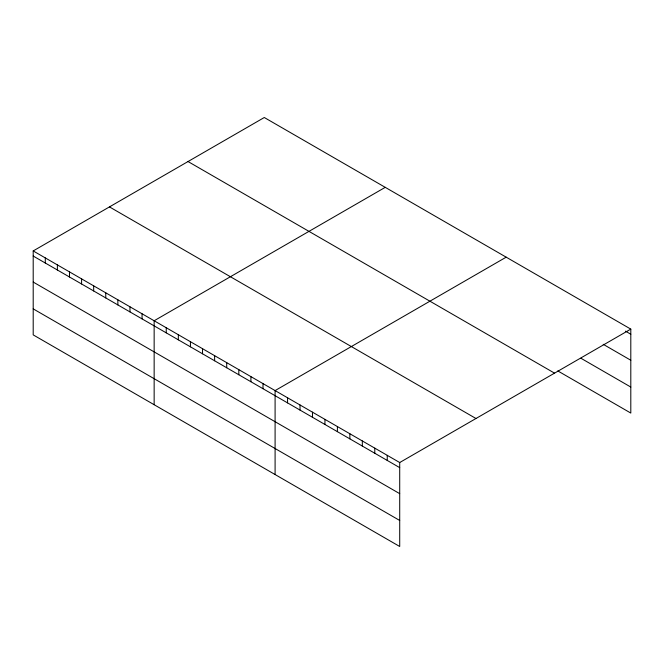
<?xml version="1.0" encoding="UTF-8"?>
<svg xmlns="http://www.w3.org/2000/svg" width="664" height="664" viewBox="0 0 664 664"><rect width="100%" height="100%" fill="white"/><g stroke="black" fill="none" stroke-linecap="round" stroke-linejoin="round"><path stroke-width="1" d="M399.711 493.659L399.711 462.534L33.2 250.934L33.2 334.888L399.711 546.489L399.711 493.659L33.2 282.059M557.81 370.927L630.8 413.066L630.8 329.112L264.289 117.511L33.2 250.934M385.236 187.339L154.148 320.762L154.148 404.716M506.184 257.167L275.095 390.59L275.095 474.544M399.711 462.534L630.8 329.112M625.463 331.137L630.8 334.224M603.211 344.309L630.8 360.245M580.958 358.269L630.8 387.054M188.028 161.543L554.54 373.143M109.46 206.902L475.972 418.503M33.2 256.038L399.711 467.639M33.2 308.868L399.711 520.468M387.245 455.338L387.245 460.442M374.786 448.142L374.786 453.255M362.328 440.946L362.328 446.059M349.862 433.758L349.862 438.862M337.403 426.562L337.403 431.666M324.945 419.366L324.945 424.47M312.478 412.17L312.478 417.282M300.02 404.974L300.02 410.086M287.553 397.786L287.553 402.89M263.002 383.601L263.002 388.714M250.909 376.621L250.909 381.734M238.816 369.64L238.816 374.745M226.714 362.652L226.714 367.765M214.621 355.672L214.621 360.784M202.528 348.691L202.528 353.796M190.435 341.711L190.435 346.815M178.334 334.722L178.334 339.835M166.241 327.742L166.241 332.847M142.054 313.773L142.054 318.886M129.961 306.793L129.961 311.897M117.86 299.813L117.86 304.917M105.767 292.824L105.767 297.937M93.674 285.844L93.674 290.957M81.581 278.863L81.581 283.968M69.488 271.875L69.488 276.988M57.386 264.894L57.386 270.007M45.293 257.914L45.293 263.019"/></g></svg>
